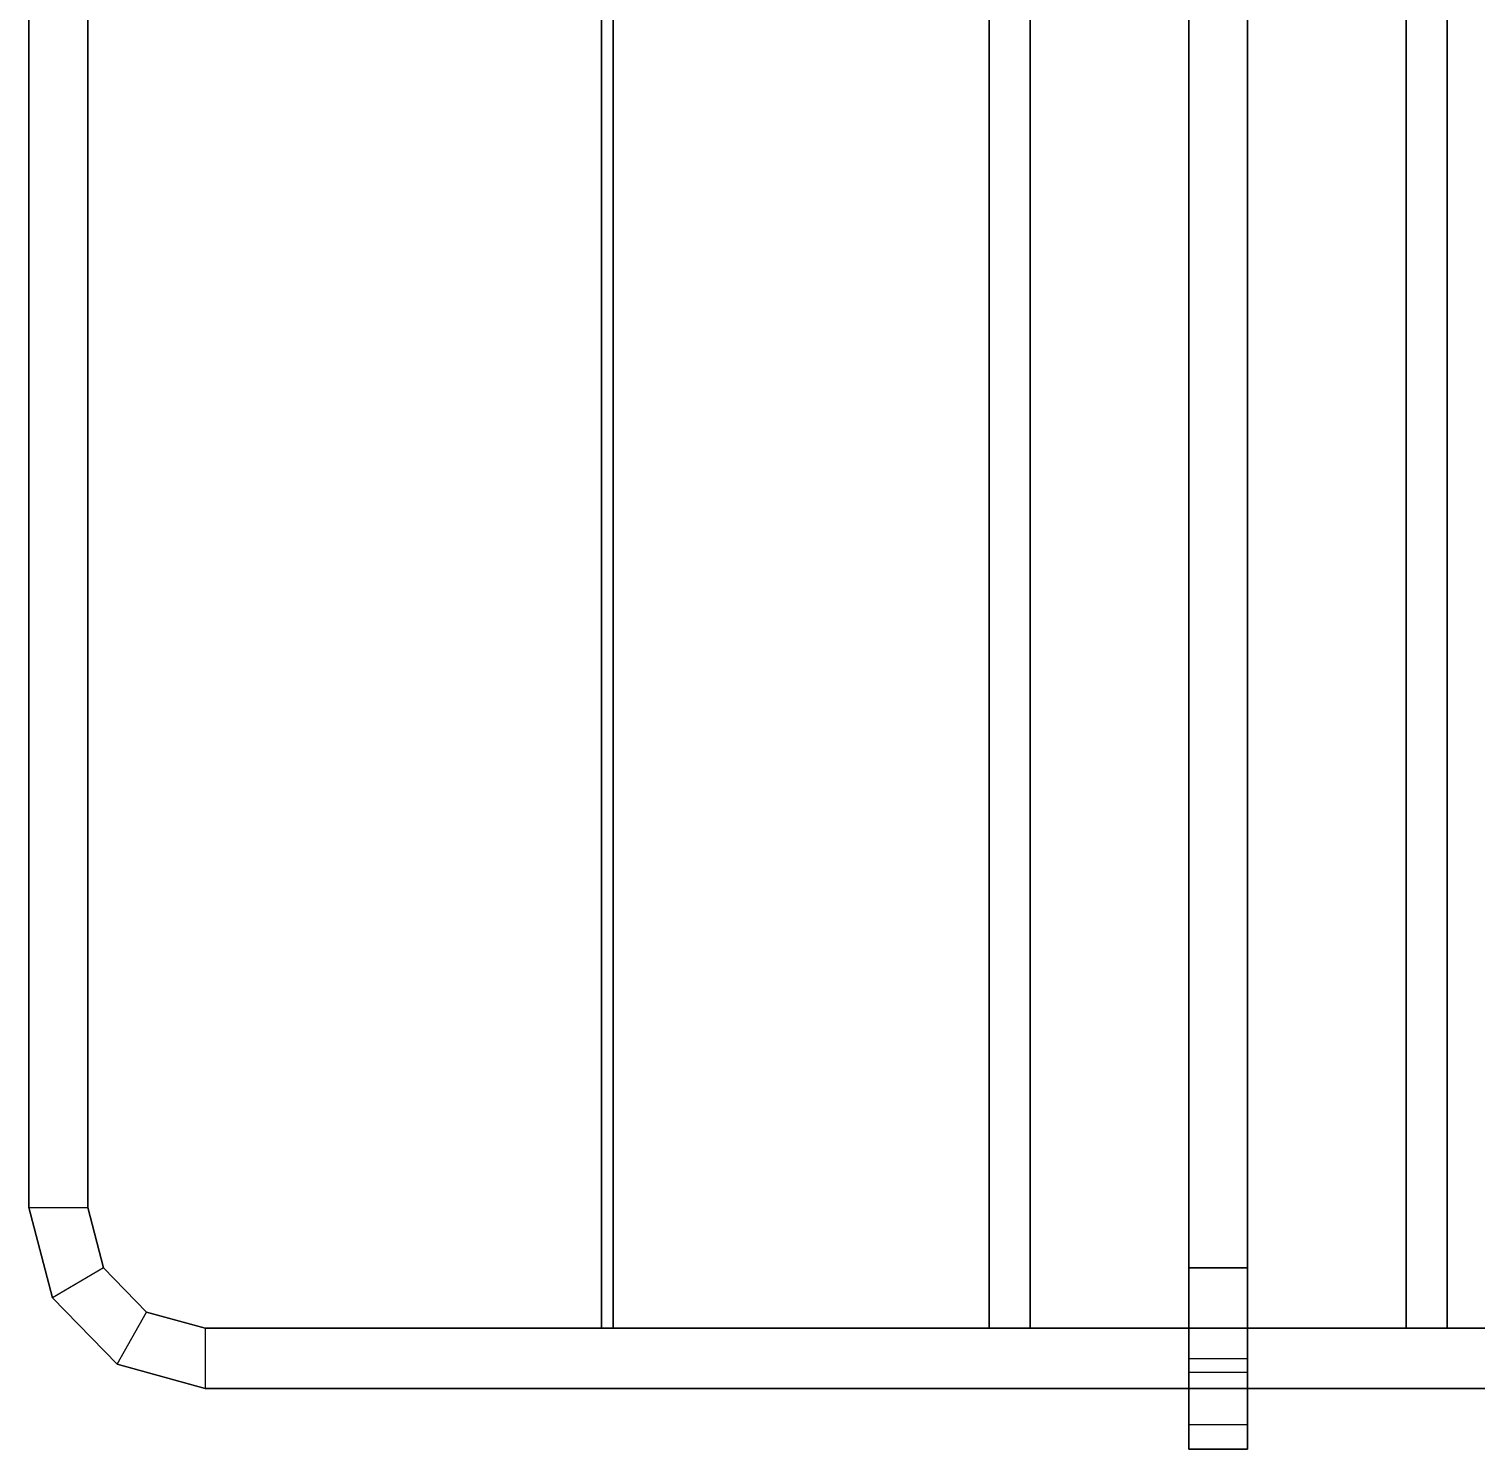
# Model space of a CAD drawing. Extents: x -5 to 335, y -500 to 0.
# Drawn here: x -4.9 to 90.9, y -469 to -375 of the extents above; entities that cross this region are included whole.
import ezdxf

# ---------------------------------------------------------------- set-up
doc = ezdxf.new("R2010")
doc.units = 0
doc.header["$MEASUREMENT"] = 0
doc.layers.add('ACESSORIO', color=7, linetype='CONTINUOUS')

msp = doc.modelspace()

# ---------------------------------------------------------------- linework, layer by layer
at = {"layer": 'ACESSORIO'}
for points in [[(33.04, -461, 122.09), (33.04, -461, 124.94), (33.04, -39, 124.94), (33.04, -39, 122.09)], [(33.81, -461, 124.94), (33.81, -39, 124.94), (33.04, -39, 124.94), (33.04, -461, 124.94)], [(33.04, -461, 122.09), (33.81, -461, 122.09), (33.81, -39, 122.09), (33.04, -39, 122.09)], [(33.04, -461, 442.59), (33.81, -461, 442.59), (33.81, -39, 442.59), (33.04, -39, 442.59)], [(33.81, -461, 445.44), (33.81, -39, 445.44), (33.04, -39, 445.44), (33.04, -461, 445.44)], [(33.04, -461, 442.59), (33.04, -461, 445.44), (33.04, -39, 445.44), (33.04, -39, 442.59)], [(33.04, -461, 763.08), (33.04, -461, 765.93), (33.04, -39, 765.93), (33.04, -39, 763.08)], [(33.81, -461, 765.93), (33.81, -39, 765.93), (33.04, -39, 765.93), (33.04, -461, 765.93)], [(33.04, -461, 763.08), (33.81, -461, 763.08), (33.81, -39, 763.08), (33.04, -39, 763.08)], [(33.04, -461, 1083.58), (33.81, -461, 1083.58), (33.81, -39, 1083.58), (33.04, -39, 1083.58)], [(33.81, -461, 1086.42), (33.81, -39, 1086.42), (33.04, -39, 1086.42), (33.04, -461, 1086.42)], [(33.04, -461, 1083.58), (33.04, -461, 1086.42), (33.04, -39, 1086.42), (33.04, -39, 1083.58)], [(33.04, -461, 1408.14), (33.04, -461, 1410.99), (33.04, -39, 1410.99), (33.04, -39, 1408.14)], [(33.81, -461, 1410.99), (33.81, -39, 1410.99), (33.04, -39, 1410.99), (33.04, -461, 1410.99)], [(33.04, -461, 1408.14), (33.81, -461, 1408.14), (33.81, -39, 1408.14), (33.04, -39, 1408.14)], [(33.81, -39, 122.09), (33.81, -461, 122.09), (33.81, -461, 124.94), (33.81, -39, 124.94)], [(33.81, -39, 442.59), (33.81, -461, 442.59), (33.81, -461, 445.44), (33.81, -39, 445.44)], [(33.81, -39, 763.08), (33.81, -461, 763.08), (33.81, -461, 765.93), (33.81, -39, 765.93)], [(33.81, -39, 1083.58), (33.81, -461, 1083.58), (33.81, -461, 1086.42), (33.81, -39, 1086.42)], [(33.81, -39, 1408.14), (33.81, -461, 1408.14), (33.81, -461, 1410.99), (33.81, -39, 1410.99)], [(58.68, -461, 122.09), (61.4, -461, 122.09), (61.4, -39, 122.09), (58.68, -39, 122.09)], [(61.4, -461, 124.94), (61.4, -39, 124.94), (58.68, -39, 124.94), (58.68, -461, 124.94)], [(58.68, -461, 122.09), (58.68, -461, 124.94), (58.68, -39, 124.94), (58.68, -39, 122.09)], [(58.68, -461, 442.59), (58.68, -461, 445.44), (58.68, -39, 445.44), (58.68, -39, 442.59)], [(61.4, -461, 445.44), (61.4, -39, 445.44), (58.68, -39, 445.44), (58.68, -461, 445.44)], [(58.68, -461, 442.59), (61.4, -461, 442.59), (61.4, -39, 442.59), (58.68, -39, 442.59)], [(58.68, -461, 763.08), (61.4, -461, 763.08), (61.4, -39, 763.08), (58.68, -39, 763.08)], [(61.4, -461, 765.93), (61.4, -39, 765.93), (58.68, -39, 765.93), (58.68, -461, 765.93)], [(58.68, -461, 763.08), (58.68, -461, 765.93), (58.68, -39, 765.93), (58.68, -39, 763.08)], [(58.68, -461, 1083.58), (58.68, -461, 1086.42), (58.68, -39, 1086.42), (58.68, -39, 1083.58)], [(61.4, -461, 1086.42), (61.4, -39, 1086.42), (58.68, -39, 1086.42), (58.68, -461, 1086.42)], [(58.68, -461, 1083.58), (61.4, -461, 1083.58), (61.4, -39, 1083.58), (58.68, -39, 1083.58)], [(58.68, -461, 1408.14), (61.4, -461, 1408.14), (61.4, -39, 1408.14), (58.68, -39, 1408.14)], [(61.4, -461, 1410.99), (61.4, -39, 1410.99), (58.68, -39, 1410.99), (58.68, -461, 1410.99)], [(58.68, -461, 1408.14), (58.68, -461, 1410.99), (58.68, -39, 1410.99), (58.68, -39, 1408.14)], [(61.4, -39, 122.09), (61.4, -461, 122.09), (61.4, -461, 124.94), (61.4, -39, 124.94)], [(61.4, -39, 442.59), (61.4, -461, 442.59), (61.4, -461, 445.44), (61.4, -39, 445.44)], [(61.4, -39, 763.08), (61.4, -461, 763.08), (61.4, -461, 765.93), (61.4, -39, 765.93)], [(61.4, -39, 1083.58), (61.4, -461, 1083.58), (61.4, -461, 1086.42), (61.4, -39, 1086.42)], [(61.4, -39, 1408.14), (61.4, -461, 1408.14), (61.4, -461, 1410.99), (61.4, -39, 1410.99)], [(86.27, -461, 122.09), (88.99, -461, 122.09), (88.99, -39, 122.09), (86.27, -39, 122.09)], [(88.99, -461, 124.94), (88.99, -39, 124.94), (86.27, -39, 124.94), (86.27, -461, 124.94)], [(86.27, -461, 122.09), (86.27, -461, 124.94), (86.27, -39, 124.94), (86.27, -39, 122.09)], [(86.27, -461, 442.59), (86.27, -461, 445.44), (86.27, -39, 445.44), (86.27, -39, 442.59)], [(88.99, -461, 445.44), (88.99, -39, 445.44), (86.27, -39, 445.44), (86.27, -461, 445.44)], [(86.27, -461, 442.59), (88.99, -461, 442.59), (88.99, -39, 442.59), (86.27, -39, 442.59)], [(86.27, -461, 763.08), (88.99, -461, 763.08), (88.99, -39, 763.08), (86.27, -39, 763.08)], [(88.99, -461, 765.93), (88.99, -39, 765.93), (86.27, -39, 765.93), (86.27, -461, 765.93)], [(86.27, -461, 763.08), (86.27, -461, 765.93), (86.27, -39, 765.93), (86.27, -39, 763.08)], [(86.27, -461, 1083.58), (86.27, -461, 1086.42), (86.27, -39, 1086.42), (86.27, -39, 1083.58)], [(88.99, -461, 1086.42), (88.99, -39, 1086.42), (86.27, -39, 1086.42), (86.27, -461, 1086.42)], [(86.27, -461, 1083.58), (88.99, -461, 1083.58), (88.99, -39, 1083.58), (86.27, -39, 1083.58)], [(86.27, -461, 1408.14), (88.99, -461, 1408.14), (88.99, -39, 1408.14), (86.27, -39, 1408.14)], [(88.99, -461, 1410.99), (88.99, -39, 1410.99), (86.27, -39, 1410.99), (86.27, -461, 1410.99)], [(86.27, -461, 1408.14), (86.27, -461, 1410.99), (86.27, -39, 1410.99), (86.27, -39, 1408.14)], [(88.99, -39, 122.09), (88.99, -461, 122.09), (88.99, -461, 124.94), (88.99, -39, 124.94)], [(88.99, -39, 442.59), (88.99, -461, 442.59), (88.99, -461, 445.44), (88.99, -39, 445.44)], [(88.99, -39, 763.08), (88.99, -461, 763.08), (88.99, -461, 765.93), (88.99, -39, 765.93)], [(88.99, -39, 1083.58), (88.99, -461, 1083.58), (88.99, -461, 1086.42), (88.99, -39, 1086.42)], [(88.99, -39, 1408.14), (88.99, -461, 1408.14), (88.99, -461, 1410.99), (88.99, -39, 1410.99)], [(71.89, -457, 118.02), (75.78, -457, 118.02), (75.78, -43, 118.02), (71.89, -43, 118.02)], [(75.78, -457, 122.09), (75.78, -43, 122.09), (71.89, -43, 122.09), (71.89, -457, 122.09)], [(71.89, -457, 118.02), (71.89, -457, 122.09), (71.89, -43, 122.09), (71.89, -43, 118.02)], [(71.89, -457, 438.52), (75.78, -457, 438.52), (75.78, -43, 438.52), (71.89, -43, 438.52)], [(75.78, -457, 442.59), (75.78, -43, 442.59), (71.89, -43, 442.59), (71.89, -457, 442.59)], [(71.89, -457, 438.52), (71.89, -457, 442.59), (71.89, -43, 442.59), (71.89, -43, 438.52)], [(71.89, -457, 759.01), (71.89, -457, 763.08), (71.89, -43, 763.08), (71.89, -43, 759.01)], [(75.78, -457, 763.08), (75.78, -43, 763.08), (71.89, -43, 763.08), (71.89, -457, 763.08)], [(71.89, -457, 759.01), (75.78, -457, 759.01), (75.78, -43, 759.01), (71.89, -43, 759.01)], [(71.89, -457, 1079.51), (75.78, -457, 1079.51), (75.78, -43, 1079.51), (71.89, -43, 1079.51)], [(75.78, -457, 1083.58), (75.78, -43, 1083.58), (71.89, -43, 1083.58), (71.89, -457, 1083.58)], [(71.89, -457, 1079.51), (71.89, -457, 1083.58), (71.89, -43, 1083.58), (71.89, -43, 1079.51)], [(71.89, -457, 1404.07), (71.89, -457, 1408.14), (71.89, -43, 1408.14), (71.89, -43, 1404.07)], [(75.78, -457, 1408.14), (75.78, -43, 1408.14), (71.89, -43, 1408.14), (71.89, -457, 1408.14)], [(71.89, -457, 1404.07), (75.78, -457, 1404.07), (75.78, -43, 1404.07), (71.89, -43, 1404.07)], [(75.78, -43, 118.02), (75.78, -457, 118.02), (75.78, -457, 122.09), (75.78, -43, 122.09)], [(75.78, -43, 438.52), (75.78, -457, 438.52), (75.78, -457, 442.59), (75.78, -43, 442.59)], [(75.78, -43, 759.01), (75.78, -457, 759.01), (75.78, -457, 763.08), (75.78, -43, 763.08)], [(75.78, -43, 1079.51), (75.78, -457, 1079.51), (75.78, -457, 1083.58), (75.78, -43, 1083.58)], [(75.78, -43, 1404.07), (75.78, -457, 1404.07), (75.78, -457, 1408.14), (75.78, -43, 1408.14)], [(-4.85, -453, 126.16), (-0.96, -453, 126.16), (-0.96, -47, 126.16), (-4.85, -47, 126.16)], [(-4.85, -47, 122.09), (-4.85, -453, 122.09), (-0.96, -453, 122.09), (-0.96, -47, 122.09)], [(-4.85, -453, 126.16), (-4.85, -453, 122.09), (-4.85, -47, 122.09), (-4.85, -47, 126.16)], [(-4.85, -453, 175), (-0.96, -453, 175), (-0.96, -47, 175), (-4.85, -47, 175)], [(-4.85, -47, 170.93), (-4.85, -453, 170.93), (-0.96, -453, 170.93), (-0.96, -47, 170.93)], [(-4.85, -453, 175), (-4.85, -453, 170.93), (-4.85, -47, 170.93), (-4.85, -47, 175)], [(-4.85, -453, 446.66), (-0.96, -453, 446.66), (-0.96, -47, 446.66), (-4.85, -47, 446.66)], [(-4.85, -47, 442.59), (-4.85, -453, 442.59), (-0.96, -453, 442.59), (-0.96, -47, 442.59)], [(-4.85, -453, 446.66), (-4.85, -453, 442.59), (-4.85, -47, 442.59), (-4.85, -47, 446.66)], [(-4.85, -453, 495.49), (-4.85, -453, 491.42), (-4.85, -47, 491.42), (-4.85, -47, 495.49)], [(-4.85, -47, 491.42), (-4.85, -453, 491.42), (-0.96, -453, 491.42), (-0.96, -47, 491.42)], [(-4.85, -453, 495.49), (-0.96, -453, 495.49), (-0.96, -47, 495.49), (-4.85, -47, 495.49)], [(-4.85, -453, 815.99), (-0.96, -453, 815.99), (-0.96, -47, 815.99), (-4.85, -47, 815.99)], [(-4.85, -47, 811.92), (-4.85, -453, 811.92), (-0.96, -453, 811.92), (-0.96, -47, 811.92)], [(-4.85, -453, 815.99), (-4.85, -453, 811.92), (-4.85, -47, 811.92), (-4.85, -47, 815.99)], [(-4.85, -453, 767.15), (-4.85, -453, 763.08), (-4.85, -47, 763.08), (-4.85, -47, 767.15)], [(-4.85, -47, 763.08), (-4.85, -453, 763.08), (-0.96, -453, 763.08), (-0.96, -47, 763.08)], [(-4.85, -453, 767.15), (-0.96, -453, 767.15), (-0.96, -47, 767.15), (-4.85, -47, 767.15)], [(-4.85, -453, 1087.65), (-0.96, -453, 1087.65), (-0.96, -47, 1087.65), (-4.85, -47, 1087.65)], [(-4.85, -47, 1083.58), (-4.85, -453, 1083.58), (-0.96, -453, 1083.58), (-0.96, -47, 1083.58)], [(-4.85, -453, 1087.65), (-4.85, -453, 1083.58), (-4.85, -47, 1083.58), (-4.85, -47, 1087.65)], [(-4.85, -453, 1136.48), (-4.85, -453, 1132.41), (-4.85, -47, 1132.41), (-4.85, -47, 1136.48)], [(-4.85, -47, 1132.41), (-4.85, -453, 1132.41), (-0.96, -453, 1132.41), (-0.96, -47, 1132.41)], [(-4.85, -453, 1136.48), (-0.96, -453, 1136.48), (-0.96, -47, 1136.48), (-4.85, -47, 1136.48)], [(-4.85, -453, 1461.05), (-0.96, -453, 1461.05), (-0.96, -47, 1461.05), (-4.85, -47, 1461.05)], [(-4.85, -47, 1456.98), (-4.85, -453, 1456.98), (-0.96, -453, 1456.98), (-0.96, -47, 1456.98)], [(-4.85, -453, 1461.05), (-4.85, -453, 1456.98), (-4.85, -47, 1456.98), (-4.85, -47, 1461.05)], [(-4.85, -453, 1412.21), (-4.85, -453, 1408.14), (-4.85, -47, 1408.14), (-4.85, -47, 1412.21)], [(-4.85, -47, 1408.14), (-4.85, -453, 1408.14), (-0.96, -453, 1408.14), (-0.96, -47, 1408.14)], [(-4.85, -453, 1412.21), (-0.96, -453, 1412.21), (-0.96, -47, 1412.21), (-4.85, -47, 1412.21)], [(-0.96, -453, 122.09), (-0.96, -47, 122.09), (-0.96, -47, 126.16), (-0.96, -453, 126.16)], [(-0.96, -453, 170.93), (-0.96, -47, 170.93), (-0.96, -47, 175), (-0.96, -453, 175)], [(-0.96, -453, 442.59), (-0.96, -47, 442.59), (-0.96, -47, 446.66), (-0.96, -453, 446.66)], [(-0.96, -453, 491.42), (-0.96, -47, 491.42), (-0.96, -47, 495.49), (-0.96, -453, 495.49)], [(-0.96, -453, 811.92), (-0.96, -47, 811.92), (-0.96, -47, 815.99), (-0.96, -453, 815.99)], [(-0.96, -453, 763.08), (-0.96, -47, 763.08), (-0.96, -47, 767.15), (-0.96, -453, 767.15)], [(-0.96, -453, 1083.58), (-0.96, -47, 1083.58), (-0.96, -47, 1087.65), (-0.96, -453, 1087.65)], [(-0.96, -453, 1132.41), (-0.96, -47, 1132.41), (-0.96, -47, 1136.48), (-0.96, -453, 1136.48)], [(-0.96, -453, 1456.98), (-0.96, -47, 1456.98), (-0.96, -47, 1461.05), (-0.96, -453, 1461.05)], [(-0.96, -453, 1408.14), (-0.96, -47, 1408.14), (-0.96, -47, 1412.21), (-0.96, -453, 1412.21)], [(-4.85, -453, 544.33), (-0.96, -453, 544.33), (-0.96, -342, 544.33), (-4.85, -342, 544.33)], [(-4.85, -342, 540.26), (-4.85, -453, 540.26), (-0.96, -453, 540.26), (-0.96, -342, 540.26)], [(-4.85, -453, 544.33), (-4.85, -453, 540.26), (-4.85, -342, 540.26), (-4.85, -342, 544.33)], [(-4.85, -453, 864.83), (-4.85, -453, 860.76), (-4.85, -342, 860.76), (-4.85, -342, 864.83)], [(-4.85, -342, 860.76), (-4.85, -453, 860.76), (-0.96, -453, 860.76), (-0.96, -342, 860.76)], [(-4.85, -453, 864.83), (-0.96, -453, 864.83), (-0.96, -342, 864.83), (-4.85, -342, 864.83)], [(-4.85, -453, 223.84), (-4.85, -453, 219.77), (-4.85, -342, 219.77), (-4.85, -342, 223.84)], [(-4.85, -342, 219.77), (-4.85, -453, 219.77), (-0.96, -453, 219.77), (-0.96, -342, 219.77)], [(-4.85, -453, 223.84), (-0.96, -453, 223.84), (-0.96, -342, 223.84), (-4.85, -342, 223.84)], [(-4.85, -453, 1509.88), (-4.85, -453, 1505.81), (-4.85, -342, 1505.81), (-4.85, -342, 1509.88)], [(-4.85, -342, 1505.81), (-4.85, -453, 1505.81), (-0.96, -453, 1505.81), (-0.96, -342, 1505.81)], [(-4.85, -453, 1509.88), (-0.96, -453, 1509.88), (-0.96, -342, 1509.88), (-4.85, -342, 1509.88)], [(-4.85, -453, 1185.32), (-0.96, -453, 1185.32), (-0.96, -342, 1185.32), (-4.85, -342, 1185.32)], [(-4.85, -342, 1181.25), (-4.85, -453, 1181.25), (-0.96, -453, 1181.25), (-0.96, -342, 1181.25)], [(-4.85, -453, 1185.32), (-4.85, -453, 1181.25), (-4.85, -342, 1181.25), (-4.85, -342, 1185.32)], [(-0.96, -453, 540.26), (-0.96, -342, 540.26), (-0.96, -342, 544.33), (-0.96, -453, 544.33)], [(-0.96, -453, 860.76), (-0.96, -342, 860.76), (-0.96, -342, 864.83), (-0.96, -453, 864.83)], [(-0.96, -453, 219.77), (-0.96, -342, 219.77), (-0.96, -342, 223.84), (-0.96, -453, 223.84)], [(-0.96, -453, 1505.81), (-0.96, -342, 1505.81), (-0.96, -342, 1509.88), (-0.96, -453, 1509.88)], [(-0.96, -453, 1181.25), (-0.96, -342, 1181.25), (-0.96, -342, 1185.32), (-0.96, -453, 1185.32)], [(-4.85, -453, 122.09), (-4.85, -453, 126.16), (-3.29, -459, 126.16), (-3.29, -459, 122.09)], [(-4.85, -453, 122.09), (-0.96, -453, 122.09), (0.08, -457, 122.09), (-3.29, -459, 122.09)], [(-4.85, -453, 126.16), (-0.96, -453, 126.16), (0.08, -457, 126.16), (-3.29, -459, 126.16)], [(-4.85, -453, 170.93), (-0.96, -453, 170.93), (0.08, -457, 170.93), (-3.29, -459, 170.93)], [(-4.85, -453, 175), (-0.96, -453, 175), (0.08, -457, 175), (-3.29, -459, 175)], [(-4.85, -453, 170.93), (-4.85, -453, 175), (-3.29, -459, 175), (-3.29, -459, 170.93)], [(-4.85, -453, 219.77), (-0.96, -453, 219.77), (0.08, -457, 219.77), (-3.29, -459, 219.77)], [(-4.85, -453, 223.84), (-0.96, -453, 223.84), (0.08, -457, 223.84), (-3.29, -459, 223.84)], [(-4.85, -453, 219.77), (-4.85, -453, 223.84), (-3.29, -459, 223.84), (-3.29, -459, 219.77)], [(-4.85, -453, 442.59), (-0.96, -453, 442.59), (0.08, -457, 442.59), (-3.29, -459, 442.59)], [(-4.85, -453, 446.66), (-0.96, -453, 446.66), (0.08, -457, 446.66), (-3.29, -459, 446.66)], [(-4.85, -453, 442.59), (-4.85, -453, 446.66), (-3.29, -459, 446.66), (-3.29, -459, 442.59)], [(-4.85, -453, 495.49), (-0.96, -453, 495.49), (0.08, -457, 495.49), (-3.29, -459, 495.49)], [(-4.85, -453, 491.42), (-0.96, -453, 491.42), (0.08, -457, 491.42), (-3.29, -459, 491.42)], [(-4.85, -453, 491.42), (-4.85, -453, 495.49), (-3.29, -459, 495.49), (-3.29, -459, 491.42)], [(-4.85, -453, 540.26), (-0.96, -453, 540.26), (0.08, -457, 540.26), (-3.29, -459, 540.26)], [(-4.85, -453, 544.33), (-0.96, -453, 544.33), (0.08, -457, 544.33), (-3.29, -459, 544.33)], [(-4.85, -453, 540.26), (-4.85, -453, 544.33), (-3.29, -459, 544.33), (-3.29, -459, 540.26)], [(-4.85, -453, 767.15), (-0.96, -453, 767.15), (0.08, -457, 767.15), (-3.29, -459, 767.15)], [(-4.85, -453, 763.08), (-0.96, -453, 763.08), (0.08, -457, 763.08), (-3.29, -459, 763.08)], [(-4.85, -453, 763.08), (-4.85, -453, 767.15), (-3.29, -459, 767.15), (-3.29, -459, 763.08)], [(-4.85, -453, 811.92), (-0.96, -453, 811.92), (0.08, -457, 811.92), (-3.29, -459, 811.92)], [(-4.85, -453, 815.99), (-0.96, -453, 815.99), (0.08, -457, 815.99), (-3.29, -459, 815.99)], [(-4.85, -453, 864.83), (-0.96, -453, 864.83), (0.08, -457, 864.83), (-3.29, -459, 864.83)], [(-4.85, -453, 860.76), (-0.96, -453, 860.76), (0.08, -457, 860.76), (-3.29, -459, 860.76)], [(-4.85, -453, 860.76), (-4.85, -453, 864.83), (-3.29, -459, 864.83), (-3.29, -459, 860.76)], [(-4.85, -453, 811.92), (-4.85, -453, 815.99), (-3.29, -459, 815.99), (-3.29, -459, 811.92)], [(-4.85, -453, 1083.58), (-0.96, -453, 1083.58), (0.08, -457, 1083.58), (-3.29, -459, 1083.58)], [(-4.85, -453, 1087.65), (-0.96, -453, 1087.65), (0.08, -457, 1087.65), (-3.29, -459, 1087.65)], [(-4.85, -453, 1136.48), (-0.96, -453, 1136.48), (0.08, -457, 1136.48), (-3.29, -459, 1136.48)], [(-4.85, -453, 1132.41), (-0.96, -453, 1132.41), (0.08, -457, 1132.41), (-3.29, -459, 1132.41)], [(-4.85, -453, 1132.41), (-4.85, -453, 1136.48), (-3.29, -459, 1136.48), (-3.29, -459, 1132.41)], [(-4.85, -453, 1083.58), (-4.85, -453, 1087.65), (-3.29, -459, 1087.65), (-3.29, -459, 1083.58)], [(-4.85, -453, 1181.25), (-0.96, -453, 1181.25), (0.08, -457, 1181.25), (-3.29, -459, 1181.25)], [(-4.85, -453, 1185.32), (-0.96, -453, 1185.32), (0.08, -457, 1185.32), (-3.29, -459, 1185.32)], [(-4.85, -453, 1181.25), (-4.85, -453, 1185.32), (-3.29, -459, 1185.32), (-3.29, -459, 1181.25)], [(-4.85, -453, 1412.21), (-0.96, -453, 1412.21), (0.08, -457, 1412.21), (-3.29, -459, 1412.21)], [(-4.85, -453, 1408.14), (-0.96, -453, 1408.14), (0.08, -457, 1408.14), (-3.29, -459, 1408.14)], [(-4.85, -453, 1408.14), (-4.85, -453, 1412.21), (-3.29, -459, 1412.21), (-3.29, -459, 1408.14)], [(-4.85, -453, 1456.98), (-0.96, -453, 1456.98), (0.08, -457, 1456.98), (-3.29, -459, 1456.98)], [(-4.85, -453, 1461.05), (-0.96, -453, 1461.05), (0.08, -457, 1461.05), (-3.29, -459, 1461.05)], [(-4.85, -453, 1456.98), (-4.85, -453, 1461.05), (-3.29, -459, 1461.05), (-3.29, -459, 1456.98)], [(-4.85, -453, 1509.88), (-0.96, -453, 1509.88), (0.08, -457, 1509.88), (-3.29, -459, 1509.88)], [(-4.85, -453, 1505.81), (-0.96, -453, 1505.81), (0.08, -457, 1505.81), (-3.29, -459, 1505.81)], [(-4.85, -453, 1505.81), (-4.85, -453, 1509.88), (-3.29, -459, 1509.88), (-3.29, -459, 1505.81)], [(0.08, -457, 126.16), (0.08, -457, 122.09), (-0.96, -453, 122.09), (-0.96, -453, 126.16)], [(0.08, -457, 175), (0.08, -457, 170.93), (-0.96, -453, 170.93), (-0.96, -453, 175)], [(0.08, -457, 223.84), (0.08, -457, 219.77), (-0.96, -453, 219.77), (-0.96, -453, 223.84)], [(0.08, -457, 446.66), (0.08, -457, 442.59), (-0.96, -453, 442.59), (-0.96, -453, 446.66)], [(0.08, -457, 495.49), (0.08, -457, 491.42), (-0.96, -453, 491.42), (-0.96, -453, 495.49)], [(0.08, -457, 544.33), (0.08, -457, 540.26), (-0.96, -453, 540.26), (-0.96, -453, 544.33)], [(0.08, -457, 767.15), (0.08, -457, 763.08), (-0.96, -453, 763.08), (-0.96, -453, 767.15)], [(0.08, -457, 815.99), (0.08, -457, 811.92), (-0.96, -453, 811.92), (-0.96, -453, 815.99)], [(0.08, -457, 864.83), (0.08, -457, 860.76), (-0.96, -453, 860.76), (-0.96, -453, 864.83)], [(0.08, -457, 1087.65), (0.08, -457, 1083.58), (-0.96, -453, 1083.58), (-0.96, -453, 1087.65)], [(0.08, -457, 1136.48), (0.08, -457, 1132.41), (-0.96, -453, 1132.41), (-0.96, -453, 1136.48)], [(0.08, -457, 1185.32), (0.08, -457, 1181.25), (-0.96, -453, 1181.25), (-0.96, -453, 1185.32)], [(0.08, -457, 1412.21), (0.08, -457, 1408.14), (-0.96, -453, 1408.14), (-0.96, -453, 1412.21)], [(0.08, -457, 1461.05), (0.08, -457, 1456.98), (-0.96, -453, 1456.98), (-0.96, -453, 1461.05)], [(0.08, -457, 1509.88), (0.08, -457, 1505.81), (-0.96, -453, 1505.81), (-0.96, -453, 1509.88)], [(0.08, -457, 122.09), (-3.29, -459, 122.09), (0.98, -463.39, 122.09), (2.92, -459.93, 122.09)], [(0.08, -457, 126.16), (-3.29, -459, 126.16), (0.98, -463.39, 126.16), (2.92, -459.93, 126.16)], [(0.08, -457, 170.93), (-3.29, -459, 170.93), (0.98, -463.39, 170.93), (2.92, -459.93, 170.93)], [(0.08, -457, 175), (-3.29, -459, 175), (0.98, -463.39, 175), (2.92, -459.93, 175)], [(0.08, -457, 219.77), (-3.29, -459, 219.77), (0.98, -463.39, 219.77), (2.92, -459.93, 219.77)], [(0.08, -457, 223.84), (-3.29, -459, 223.84), (0.98, -463.39, 223.84), (2.92, -459.93, 223.84)], [(0.08, -457, 442.59), (-3.29, -459, 442.59), (0.98, -463.39, 442.59), (2.92, -459.93, 442.59)], [(0.08, -457, 446.66), (-3.29, -459, 446.66), (0.98, -463.39, 446.66), (2.92, -459.93, 446.66)], [(0.08, -457, 495.49), (-3.29, -459, 495.49), (0.98, -463.39, 495.49), (2.92, -459.93, 495.49)], [(0.08, -457, 491.42), (-3.29, -459, 491.42), (0.98, -463.39, 491.42), (2.92, -459.93, 491.42)], [(0.08, -457, 540.26), (-3.29, -459, 540.26), (0.98, -463.39, 540.26), (2.92, -459.93, 540.26)], [(0.08, -457, 544.33), (-3.29, -459, 544.33), (0.98, -463.39, 544.33), (2.92, -459.93, 544.33)], [(0.08, -457, 767.15), (-3.29, -459, 767.15), (0.98, -463.39, 767.15), (2.92, -459.93, 767.15)], [(0.08, -457, 763.08), (-3.29, -459, 763.08), (0.98, -463.39, 763.08), (2.92, -459.93, 763.08)], [(0.08, -457, 811.92), (-3.29, -459, 811.92), (0.98, -463.39, 811.92), (2.92, -459.93, 811.92)], [(0.08, -457, 815.99), (-3.29, -459, 815.99), (0.98, -463.39, 815.99), (2.92, -459.93, 815.99)], [(0.08, -457, 864.83), (-3.29, -459, 864.83), (0.98, -463.39, 864.83), (2.92, -459.93, 864.83)], [(0.08, -457, 860.76), (-3.29, -459, 860.76), (0.98, -463.39, 860.76), (2.92, -459.93, 860.76)], [(0.08, -457, 1083.58), (-3.29, -459, 1083.58), (0.98, -463.39, 1083.58), (2.92, -459.93, 1083.58)], [(0.08, -457, 1087.65), (-3.29, -459, 1087.65), (0.98, -463.39, 1087.65), (2.92, -459.93, 1087.65)], [(0.08, -457, 1136.48), (-3.29, -459, 1136.48), (0.98, -463.39, 1136.48), (2.92, -459.93, 1136.48)], [(0.08, -457, 1132.41), (-3.29, -459, 1132.41), (0.98, -463.39, 1132.41), (2.92, -459.93, 1132.41)], [(0.08, -457, 1181.25), (-3.29, -459, 1181.25), (0.98, -463.39, 1181.25), (2.92, -459.93, 1181.25)], [(0.08, -457, 1185.32), (-3.29, -459, 1185.32), (0.98, -463.39, 1185.32), (2.92, -459.93, 1185.32)], [(0.08, -457, 1412.21), (-3.29, -459, 1412.21), (0.98, -463.39, 1412.21), (2.92, -459.93, 1412.21)], [(0.08, -457, 1408.14), (-3.29, -459, 1408.14), (0.98, -463.39, 1408.14), (2.92, -459.93, 1408.14)], [(0.08, -457, 1456.98), (-3.29, -459, 1456.98), (0.98, -463.39, 1456.98), (2.92, -459.93, 1456.98)], [(0.08, -457, 1461.05), (-3.29, -459, 1461.05), (0.98, -463.39, 1461.05), (2.92, -459.93, 1461.05)], [(0.08, -457, 1509.88), (-3.29, -459, 1509.88), (0.98, -463.39, 1509.88), (2.92, -459.93, 1509.88)], [(0.08, -457, 1505.81), (-3.29, -459, 1505.81), (0.98, -463.39, 1505.81), (2.92, -459.93, 1505.81)], [(2.92, -459.93, 122.09), (2.92, -459.93, 126.16), (0.08, -457, 126.16), (0.08, -457, 122.09)], [(2.92, -459.93, 170.93), (2.92, -459.93, 175), (0.08, -457, 175), (0.08, -457, 170.93)], [(2.92, -459.93, 219.77), (2.92, -459.93, 223.84), (0.08, -457, 223.84), (0.08, -457, 219.77)], [(2.92, -459.93, 442.59), (2.92, -459.93, 446.66), (0.08, -457, 446.66), (0.08, -457, 442.59)], [(2.92, -459.93, 491.42), (2.92, -459.93, 495.49), (0.08, -457, 495.49), (0.08, -457, 491.42)], [(2.92, -459.93, 540.26), (2.92, -459.93, 544.33), (0.08, -457, 544.33), (0.08, -457, 540.26)], [(2.92, -459.93, 763.08), (2.92, -459.93, 767.15), (0.08, -457, 767.15), (0.08, -457, 763.08)], [(2.92, -459.93, 811.92), (2.92, -459.93, 815.99), (0.08, -457, 815.99), (0.08, -457, 811.92)], [(2.92, -459.93, 860.76), (2.92, -459.93, 864.83), (0.08, -457, 864.83), (0.08, -457, 860.76)], [(2.92, -459.93, 1083.58), (2.92, -459.93, 1087.65), (0.08, -457, 1087.65), (0.08, -457, 1083.58)], [(2.92, -459.93, 1132.41), (2.92, -459.93, 1136.48), (0.08, -457, 1136.48), (0.08, -457, 1132.41)], [(2.92, -459.93, 1181.25), (2.92, -459.93, 1185.32), (0.08, -457, 1185.32), (0.08, -457, 1181.25)], [(2.92, -459.93, 1408.14), (2.92, -459.93, 1412.21), (0.08, -457, 1412.21), (0.08, -457, 1408.14)], [(2.92, -459.93, 1456.98), (2.92, -459.93, 1461.05), (0.08, -457, 1461.05), (0.08, -457, 1456.98)], [(2.92, -459.93, 1505.81), (2.92, -459.93, 1509.88), (0.08, -457, 1509.88), (0.08, -457, 1505.81)], [(75.78, -457, 118.02), (71.89, -457, 118.02), (71.89, -463, 119.66), (75.78, -463, 119.66)], [(71.89, -461, 123.18), (75.78, -461, 123.18), (75.78, -457, 122.09), (71.89, -457, 122.09)], [(71.89, -457, 118.02), (71.89, -457, 122.09), (71.89, -461, 123.18), (71.89, -463, 119.66)], [(75.78, -457, 438.52), (71.89, -457, 438.52), (71.89, -463, 440.16), (75.78, -463, 440.16)], [(71.89, -461, 443.68), (75.78, -461, 443.68), (75.78, -457, 442.59), (71.89, -457, 442.59)], [(71.89, -457, 438.52), (71.89, -457, 442.59), (71.89, -461, 443.68), (71.89, -463, 440.16)], [(71.89, -461, 764.17), (75.78, -461, 764.17), (75.78, -457, 763.08), (71.89, -457, 763.08)], [(75.78, -457, 759.01), (71.89, -457, 759.01), (71.89, -463, 760.65), (75.78, -463, 760.65)], [(71.89, -457, 759.01), (71.89, -457, 763.08), (71.89, -461, 764.17), (71.89, -463, 760.65)], [(71.89, -461, 1084.66), (75.78, -461, 1084.66), (75.78, -457, 1083.58), (71.89, -457, 1083.58)], [(75.78, -457, 1079.51), (71.89, -457, 1079.51), (71.89, -463, 1081.14), (75.78, -463, 1081.14)], [(71.89, -457, 1079.51), (71.89, -457, 1083.58), (71.89, -461, 1084.66), (71.89, -463, 1081.14)], [(71.89, -461, 1409.23), (75.78, -461, 1409.23), (75.78, -457, 1408.14), (71.89, -457, 1408.14)], [(75.78, -457, 1404.07), (71.89, -457, 1404.07), (71.89, -463, 1405.71), (75.78, -463, 1405.71)], [(71.89, -457, 1404.07), (71.89, -457, 1408.14), (71.89, -461, 1409.23), (71.89, -463, 1405.71)], [(75.78, -457, 118.02), (75.78, -457, 122.09), (75.78, -461, 123.18), (75.78, -463, 119.66)], [(75.78, -457, 438.52), (75.78, -457, 442.59), (75.78, -461, 443.68), (75.78, -463, 440.16)], [(75.78, -457, 759.01), (75.78, -457, 763.08), (75.78, -461, 764.17), (75.78, -463, 760.65)], [(75.78, -457, 1079.51), (75.78, -457, 1083.58), (75.78, -461, 1084.66), (75.78, -463, 1081.14)], [(75.78, -457, 1404.07), (75.78, -457, 1408.14), (75.78, -461, 1409.23), (75.78, -463, 1405.71)], [(-3.29, -459, 126.16), (-3.29, -459, 122.09), (0.98, -463.39, 122.09), (0.98, -463.39, 126.16)], [(-3.29, -459, 175), (-3.29, -459, 170.93), (0.98, -463.39, 170.93), (0.98, -463.39, 175)], [(-3.29, -459, 223.84), (-3.29, -459, 219.77), (0.98, -463.39, 219.77), (0.98, -463.39, 223.84)], [(-3.29, -459, 446.66), (-3.29, -459, 442.59), (0.98, -463.39, 442.59), (0.98, -463.39, 446.66)], [(-3.29, -459, 495.49), (-3.29, -459, 491.42), (0.98, -463.39, 491.42), (0.98, -463.39, 495.49)], [(-3.29, -459, 544.33), (-3.29, -459, 540.26), (0.98, -463.39, 540.26), (0.98, -463.39, 544.33)], [(-3.29, -459, 767.15), (-3.29, -459, 763.08), (0.98, -463.39, 763.08), (0.98, -463.39, 767.15)], [(-3.29, -459, 815.99), (-3.29, -459, 811.92), (0.98, -463.39, 811.92), (0.98, -463.39, 815.99)], [(-3.29, -459, 864.83), (-3.29, -459, 860.76), (0.98, -463.39, 860.76), (0.98, -463.39, 864.83)], [(-3.29, -459, 1087.65), (-3.29, -459, 1083.58), (0.98, -463.39, 1083.58), (0.98, -463.39, 1087.65)], [(-3.29, -459, 1136.48), (-3.29, -459, 1132.41), (0.98, -463.39, 1132.41), (0.98, -463.39, 1136.48)], [(-3.29, -459, 1185.32), (-3.29, -459, 1181.25), (0.98, -463.39, 1181.25), (0.98, -463.39, 1185.32)], [(-3.29, -459, 1412.21), (-3.29, -459, 1408.14), (0.98, -463.39, 1408.14), (0.98, -463.39, 1412.21)], [(-3.29, -459, 1461.05), (-3.29, -459, 1456.98), (0.98, -463.39, 1456.98), (0.98, -463.39, 1461.05)], [(-3.29, -459, 1509.88), (-3.29, -459, 1505.81), (0.98, -463.39, 1505.81), (0.98, -463.39, 1509.88)], [(0.98, -463.39, 219.77), (2.92, -459.93, 219.77), (6.81, -461, 219.77), (6.81, -465, 219.77)], [(0.98, -463.39, 223.84), (2.92, -459.93, 223.84), (6.81, -461, 223.84), (6.81, -465, 223.84)], [(0.98, -463.39, 126.16), (2.92, -459.93, 126.16), (6.81, -461, 126.16), (6.81, -465, 126.16)], [(0.98, -463.39, 170.93), (2.92, -459.93, 170.93), (6.81, -461, 170.93), (6.81, -465, 170.93)], [(0.98, -463.39, 175), (2.92, -459.93, 175), (6.81, -461, 175), (6.81, -465, 175)], [(0.98, -463.39, 122.09), (2.92, -459.93, 122.09), (6.81, -461, 122.09), (6.81, -465, 122.09)], [(0.98, -463.39, 811.92), (2.92, -459.93, 811.92), (6.81, -461, 811.92), (6.81, -465, 811.92)], [(0.98, -463.39, 815.99), (2.92, -459.93, 815.99), (6.81, -461, 815.99), (6.81, -465, 815.99)], [(0.98, -463.39, 864.83), (2.92, -459.93, 864.83), (6.81, -461, 864.83), (6.81, -465, 864.83)], [(0.98, -463.39, 860.76), (2.92, -459.93, 860.76), (6.81, -461, 860.76), (6.81, -465, 860.76)], [(0.98, -463.39, 767.15), (2.92, -459.93, 767.15), (6.81, -461, 767.15), (6.81, -465, 767.15)], [(0.98, -463.39, 763.08), (2.92, -459.93, 763.08), (6.81, -461, 763.08), (6.81, -465, 763.08)], [(0.98, -463.39, 540.26), (2.92, -459.93, 540.26), (6.81, -461, 540.26), (6.81, -465, 540.26)], [(0.98, -463.39, 544.33), (2.92, -459.93, 544.33), (6.81, -461, 544.33), (6.81, -465, 544.33)], [(0.98, -463.39, 495.49), (2.92, -459.93, 495.49), (6.81, -461, 495.49), (6.81, -465, 495.49)], [(0.98, -463.39, 491.42), (2.92, -459.93, 491.42), (6.81, -461, 491.42), (6.81, -465, 491.42)], [(0.98, -463.39, 442.59), (2.92, -459.93, 442.59), (6.81, -461, 442.59), (6.81, -465, 442.59)], [(0.98, -463.39, 446.66), (2.92, -459.93, 446.66), (6.81, -461, 446.66), (6.81, -465, 446.66)], [(0.98, -463.39, 1412.21), (2.92, -459.93, 1412.21), (6.81, -461, 1412.21), (6.81, -465, 1412.21)], [(0.98, -463.39, 1408.14), (2.92, -459.93, 1408.14), (6.81, -461, 1408.14), (6.81, -465, 1408.14)], [(0.98, -463.39, 1181.25), (2.92, -459.93, 1181.25), (6.81, -461, 1181.25), (6.81, -465, 1181.25)], [(0.98, -463.39, 1185.32), (2.92, -459.93, 1185.32), (6.81, -461, 1185.32), (6.81, -465, 1185.32)], [(0.98, -463.39, 1083.58), (2.92, -459.93, 1083.58), (6.81, -461, 1083.58), (6.81, -465, 1083.58)], [(0.98, -463.39, 1087.65), (2.92, -459.93, 1087.65), (6.81, -461, 1087.65), (6.81, -465, 1087.65)], [(0.98, -463.39, 1136.48), (2.92, -459.93, 1136.48), (6.81, -461, 1136.48), (6.81, -465, 1136.48)], [(0.98, -463.39, 1132.41), (2.92, -459.93, 1132.41), (6.81, -461, 1132.41), (6.81, -465, 1132.41)], [(0.98, -463.39, 1509.88), (2.92, -459.93, 1509.88), (6.81, -461, 1509.88), (6.81, -465, 1509.88)], [(0.98, -463.39, 1505.81), (2.92, -459.93, 1505.81), (6.81, -461, 1505.81), (6.81, -465, 1505.81)], [(0.98, -463.39, 1456.98), (2.92, -459.93, 1456.98), (6.81, -461, 1456.98), (6.81, -465, 1456.98)], [(0.98, -463.39, 1461.05), (2.92, -459.93, 1461.05), (6.81, -461, 1461.05), (6.81, -465, 1461.05)], [(6.81, -461, 223.84), (6.81, -461, 219.77), (2.92, -459.93, 219.77), (2.92, -459.93, 223.84)], [(6.81, -461, 175), (6.81, -461, 170.93), (2.92, -459.93, 170.93), (2.92, -459.93, 175)], [(6.81, -461, 126.16), (6.81, -461, 122.09), (2.92, -459.93, 122.09), (2.92, -459.93, 126.16)], [(6.81, -461, 864.83), (6.81, -461, 860.76), (2.92, -459.93, 860.76), (2.92, -459.93, 864.83)], [(6.81, -461, 815.99), (6.81, -461, 811.92), (2.92, -459.93, 811.92), (2.92, -459.93, 815.99)], [(6.81, -461, 767.15), (6.81, -461, 763.08), (2.92, -459.93, 763.08), (2.92, -459.93, 767.15)], [(6.81, -461, 544.33), (6.81, -461, 540.26), (2.92, -459.93, 540.26), (2.92, -459.93, 544.33)], [(6.81, -461, 495.49), (6.81, -461, 491.42), (2.92, -459.93, 491.42), (2.92, -459.93, 495.49)], [(6.81, -461, 446.66), (6.81, -461, 442.59), (2.92, -459.93, 442.59), (2.92, -459.93, 446.66)], [(6.81, -461, 1412.21), (6.81, -461, 1408.14), (2.92, -459.93, 1408.14), (2.92, -459.93, 1412.21)], [(6.81, -461, 1185.32), (6.81, -461, 1181.25), (2.92, -459.93, 1181.25), (2.92, -459.93, 1185.32)], [(6.81, -461, 1136.48), (6.81, -461, 1132.41), (2.92, -459.93, 1132.41), (2.92, -459.93, 1136.48)], [(6.81, -461, 1087.65), (6.81, -461, 1083.58), (2.92, -459.93, 1083.58), (2.92, -459.93, 1087.65)], [(6.81, -461, 1509.88), (6.81, -461, 1505.81), (2.92, -459.93, 1505.81), (2.92, -459.93, 1509.88)], [(6.81, -461, 1461.05), (6.81, -461, 1456.98), (2.92, -459.93, 1456.98), (2.92, -459.93, 1461.05)], [(6.81, -461, 223.84), (6.81, -461, 219.77), (142.81, -461, 219.77), (142.81, -461, 223.84)], [(142.81, -461, 219.77), (6.81, -461, 219.77), (6.81, -465, 219.77), (142.81, -465, 219.77)], [(6.81, -461, 223.84), (6.81, -465, 223.84), (142.81, -465, 223.84), (142.81, -461, 223.84)], [(6.81, -461, 126.16), (6.81, -465, 126.16), (142.81, -465, 126.16), (142.81, -461, 126.16)], [(142.81, -461, 122.09), (6.81, -461, 122.09), (6.81, -465, 122.09), (142.81, -465, 122.09)], [(6.81, -461, 126.16), (6.81, -461, 122.09), (142.81, -461, 122.09), (142.81, -461, 126.16)], [(6.81, -461, 175), (6.81, -461, 170.93), (142.81, -461, 170.93), (142.81, -461, 175)], [(142.81, -461, 170.93), (6.81, -461, 170.93), (6.81, -465, 170.93), (142.81, -465, 170.93)], [(6.81, -461, 175), (6.81, -465, 175), (142.81, -465, 175), (142.81, -461, 175)], [(6.81, -461, 495.49), (6.81, -465, 495.49), (142.81, -465, 495.49), (142.81, -461, 495.49)], [(6.81, -461, 446.66), (6.81, -461, 442.59), (142.81, -461, 442.59), (142.81, -461, 446.66)], [(142.81, -461, 442.59), (6.81, -461, 442.59), (6.81, -465, 442.59), (142.81, -465, 442.59)], [(6.81, -461, 446.66), (6.81, -465, 446.66), (142.81, -465, 446.66), (142.81, -461, 446.66)], [(142.81, -461, 491.42), (6.81, -461, 491.42), (6.81, -465, 491.42), (142.81, -465, 491.42)], [(6.81, -461, 495.49), (6.81, -461, 491.42), (142.81, -461, 491.42), (142.81, -461, 495.49)], [(6.81, -461, 544.33), (6.81, -461, 540.26), (142.81, -461, 540.26), (142.81, -461, 544.33)], [(142.81, -461, 540.26), (6.81, -461, 540.26), (6.81, -465, 540.26), (142.81, -465, 540.26)], [(6.81, -461, 544.33), (6.81, -465, 544.33), (142.81, -465, 544.33), (142.81, -461, 544.33)], [(6.81, -461, 767.15), (6.81, -465, 767.15), (142.81, -465, 767.15), (142.81, -461, 767.15)], [(142.81, -461, 763.08), (6.81, -461, 763.08), (6.81, -465, 763.08), (142.81, -465, 763.08)], [(6.81, -461, 767.15), (6.81, -461, 763.08), (142.81, -461, 763.08), (142.81, -461, 767.15)], [(6.81, -461, 864.83), (6.81, -465, 864.83), (142.81, -465, 864.83), (142.81, -461, 864.83)], [(142.81, -461, 860.76), (6.81, -461, 860.76), (6.81, -465, 860.76), (142.81, -465, 860.76)], [(6.81, -461, 864.83), (6.81, -461, 860.76), (142.81, -461, 860.76), (142.81, -461, 864.83)], [(6.81, -461, 815.99), (6.81, -461, 811.92), (142.81, -461, 811.92), (142.81, -461, 815.99)], [(142.81, -461, 811.92), (6.81, -461, 811.92), (6.81, -465, 811.92), (142.81, -465, 811.92)], [(6.81, -461, 815.99), (6.81, -465, 815.99), (142.81, -465, 815.99), (142.81, -461, 815.99)], [(6.81, -461, 1136.48), (6.81, -465, 1136.48), (142.81, -465, 1136.48), (142.81, -461, 1136.48)], [(142.81, -461, 1132.41), (6.81, -461, 1132.41), (6.81, -465, 1132.41), (142.81, -465, 1132.41)], [(6.81, -461, 1136.48), (6.81, -461, 1132.41), (142.81, -461, 1132.41), (142.81, -461, 1136.48)], [(6.81, -461, 1087.65), (6.81, -461, 1083.58), (142.81, -461, 1083.58), (142.81, -461, 1087.65)], [(142.81, -461, 1083.58), (6.81, -461, 1083.58), (6.81, -465, 1083.58), (142.81, -465, 1083.58)], [(6.81, -461, 1087.65), (6.81, -465, 1087.65), (142.81, -465, 1087.65), (142.81, -461, 1087.65)], [(6.81, -461, 1185.32), (6.81, -461, 1181.25), (142.81, -461, 1181.25), (142.81, -461, 1185.32)], [(142.81, -461, 1181.25), (6.81, -461, 1181.25), (6.81, -465, 1181.25), (142.81, -465, 1181.25)], [(6.81, -461, 1185.32), (6.81, -465, 1185.32), (142.81, -465, 1185.32), (142.81, -461, 1185.32)], [(6.81, -461, 1509.88), (6.81, -465, 1509.88), (142.81, -465, 1509.88), (142.81, -461, 1509.88)], [(142.81, -461, 1505.81), (6.81, -461, 1505.81), (6.81, -465, 1505.81), (142.81, -465, 1505.81)], [(6.81, -461, 1509.88), (6.81, -461, 1505.81), (142.81, -461, 1505.81), (142.81, -461, 1509.88)], [(6.81, -461, 1412.21), (6.81, -465, 1412.21), (142.81, -465, 1412.21), (142.81, -461, 1412.21)], [(142.81, -461, 1408.14), (6.81, -461, 1408.14), (6.81, -465, 1408.14), (142.81, -465, 1408.14)], [(6.81, -461, 1412.21), (6.81, -461, 1408.14), (142.81, -461, 1408.14), (142.81, -461, 1412.21)], [(6.81, -461, 1461.05), (6.81, -461, 1456.98), (142.81, -461, 1456.98), (142.81, -461, 1461.05)], [(142.81, -461, 1456.98), (6.81, -461, 1456.98), (6.81, -465, 1456.98), (142.81, -465, 1456.98)], [(6.81, -461, 1461.05), (6.81, -465, 1461.05), (142.81, -465, 1461.05), (142.81, -461, 1461.05)], [(75.78, -463.93, 126.16), (71.89, -463.93, 126.16), (71.89, -461, 123.18), (75.78, -461, 123.18)], [(71.89, -461, 123.18), (71.89, -463, 119.66), (71.89, -467.39, 124.13), (71.89, -463.93, 126.16)], [(75.78, -463.93, 446.66), (71.89, -463.93, 446.66), (71.89, -461, 443.68), (75.78, -461, 443.68)], [(71.89, -461, 443.68), (71.89, -463, 440.16), (71.89, -467.39, 444.62), (71.89, -463.93, 446.66)], [(75.78, -463.93, 767.15), (71.89, -463.93, 767.15), (71.89, -461, 764.17), (75.78, -461, 764.17)], [(71.89, -461, 764.17), (71.89, -463, 760.65), (71.89, -467.39, 765.12), (71.89, -463.93, 767.15)], [(75.78, -463.93, 1087.65), (71.89, -463.93, 1087.65), (71.89, -461, 1084.66), (75.78, -461, 1084.66)], [(71.89, -461, 1084.66), (71.89, -463, 1081.14), (71.89, -467.39, 1085.61), (71.89, -463.93, 1087.65)], [(75.78, -463.93, 1412.21), (71.89, -463.93, 1412.21), (71.89, -461, 1409.23), (75.78, -461, 1409.23)], [(71.89, -461, 1409.23), (71.89, -463, 1405.71), (71.89, -467.39, 1410.17), (71.89, -463.93, 1412.21)], [(75.78, -461, 123.18), (75.78, -463, 119.66), (75.78, -467.39, 124.13), (75.78, -463.93, 126.16)], [(75.78, -461, 443.68), (75.78, -463, 440.16), (75.78, -467.39, 444.62), (75.78, -463.93, 446.66)], [(75.78, -461, 764.17), (75.78, -463, 760.65), (75.78, -467.39, 765.12), (75.78, -463.93, 767.15)], [(75.78, -461, 1084.66), (75.78, -463, 1081.14), (75.78, -467.39, 1085.61), (75.78, -463.93, 1087.65)], [(75.78, -461, 1409.23), (75.78, -463, 1405.71), (75.78, -467.39, 1410.17), (75.78, -463.93, 1412.21)], [(0.98, -463.39, 219.77), (0.98, -463.39, 223.84), (6.81, -465, 223.84), (6.81, -465, 219.77)], [(0.98, -463.39, 170.93), (0.98, -463.39, 175), (6.81, -465, 175), (6.81, -465, 170.93)], [(0.98, -463.39, 122.09), (0.98, -463.39, 126.16), (6.81, -465, 126.16), (6.81, -465, 122.09)], [(0.98, -463.39, 811.92), (0.98, -463.39, 815.99), (6.81, -465, 815.99), (6.81, -465, 811.92)], [(0.98, -463.39, 860.76), (0.98, -463.39, 864.83), (6.81, -465, 864.83), (6.81, -465, 860.76)], [(0.98, -463.39, 763.08), (0.98, -463.39, 767.15), (6.81, -465, 767.15), (6.81, -465, 763.08)], [(0.98, -463.39, 540.26), (0.98, -463.39, 544.33), (6.81, -465, 544.33), (6.81, -465, 540.26)], [(0.98, -463.39, 491.42), (0.98, -463.39, 495.49), (6.81, -465, 495.49), (6.81, -465, 491.42)], [(0.98, -463.39, 442.59), (0.98, -463.39, 446.66), (6.81, -465, 446.66), (6.81, -465, 442.59)], [(0.98, -463.39, 1408.14), (0.98, -463.39, 1412.21), (6.81, -465, 1412.21), (6.81, -465, 1408.14)], [(0.98, -463.39, 1181.25), (0.98, -463.39, 1185.32), (6.81, -465, 1185.32), (6.81, -465, 1181.25)], [(0.98, -463.39, 1083.58), (0.98, -463.39, 1087.65), (6.81, -465, 1087.65), (6.81, -465, 1083.58)], [(0.98, -463.39, 1132.41), (0.98, -463.39, 1136.48), (6.81, -465, 1136.48), (6.81, -465, 1132.41)], [(0.98, -463.39, 1505.81), (0.98, -463.39, 1509.88), (6.81, -465, 1509.88), (6.81, -465, 1505.81)], [(0.98, -463.39, 1456.98), (0.98, -463.39, 1461.05), (6.81, -465, 1461.05), (6.81, -465, 1456.98)], [(71.89, -463, 119.66), (75.78, -463, 119.66), (75.78, -467.39, 124.13), (71.89, -467.39, 124.13)], [(71.89, -463, 440.16), (75.78, -463, 440.16), (75.78, -467.39, 444.62), (71.89, -467.39, 444.62)], [(71.89, -463, 760.65), (75.78, -463, 760.65), (75.78, -467.39, 765.12), (71.89, -467.39, 765.12)], [(71.89, -463, 1081.14), (75.78, -463, 1081.14), (75.78, -467.39, 1085.61), (71.89, -467.39, 1085.61)], [(71.89, -463, 1405.71), (75.78, -463, 1405.71), (75.78, -467.39, 1410.17), (71.89, -467.39, 1410.17)], [(71.89, -465, 130.23), (75.78, -465, 130.23), (75.78, -463.93, 126.16), (71.89, -463.93, 126.16)], [(71.89, -467.39, 124.13), (71.89, -463.93, 126.16), (71.89, -465, 130.23), (71.89, -469, 130.23)], [(71.89, -465, 450.73), (75.78, -465, 450.73), (75.78, -463.93, 446.66), (71.89, -463.93, 446.66)], [(71.89, -467.39, 444.62), (71.89, -463.93, 446.66), (71.89, -465, 450.73), (71.89, -469, 450.73)], [(71.89, -465, 771.22), (75.78, -465, 771.22), (75.78, -463.93, 767.15), (71.89, -463.93, 767.15)], [(71.89, -467.39, 765.12), (71.89, -463.93, 767.15), (71.89, -465, 771.22), (71.89, -469, 771.22)], [(71.89, -465, 1091.72), (75.78, -465, 1091.72), (75.78, -463.93, 1087.65), (71.89, -463.93, 1087.65)], [(71.89, -467.39, 1085.61), (71.89, -463.93, 1087.65), (71.89, -465, 1091.72), (71.89, -469, 1091.72)], [(71.89, -465, 1416.28), (75.78, -465, 1416.28), (75.78, -463.93, 1412.21), (71.89, -463.93, 1412.21)], [(71.89, -467.39, 1410.17), (71.89, -463.93, 1412.21), (71.89, -465, 1416.28), (71.89, -469, 1416.28)], [(75.78, -467.39, 124.13), (75.78, -463.93, 126.16), (75.78, -465, 130.23), (75.78, -469, 130.23)], [(75.78, -467.39, 444.62), (75.78, -463.93, 446.66), (75.78, -465, 450.73), (75.78, -469, 450.73)], [(75.78, -467.39, 765.12), (75.78, -463.93, 767.15), (75.78, -465, 771.22), (75.78, -469, 771.22)], [(75.78, -467.39, 1085.61), (75.78, -463.93, 1087.65), (75.78, -465, 1091.72), (75.78, -469, 1091.72)], [(75.78, -467.39, 1410.17), (75.78, -463.93, 1412.21), (75.78, -465, 1416.28), (75.78, -469, 1416.28)], [(6.81, -465, 219.77), (142.81, -465, 219.77), (142.81, -465, 223.84), (6.81, -465, 223.84)], [(6.81, -465, 122.09), (142.81, -465, 122.09), (142.81, -465, 126.16), (6.81, -465, 126.16)], [(6.81, -465, 170.93), (142.81, -465, 170.93), (142.81, -465, 175), (6.81, -465, 175)], [(6.81, -465, 442.59), (142.81, -465, 442.59), (142.81, -465, 446.66), (6.81, -465, 446.66)], [(6.81, -465, 491.42), (142.81, -465, 491.42), (142.81, -465, 495.49), (6.81, -465, 495.49)], [(6.81, -465, 540.26), (142.81, -465, 540.26), (142.81, -465, 544.33), (6.81, -465, 544.33)], [(6.81, -465, 763.08), (142.81, -465, 763.08), (142.81, -465, 767.15), (6.81, -465, 767.15)], [(6.81, -465, 860.76), (142.81, -465, 860.76), (142.81, -465, 864.83), (6.81, -465, 864.83)], [(6.81, -465, 811.92), (142.81, -465, 811.92), (142.81, -465, 815.99), (6.81, -465, 815.99)], [(6.81, -465, 1132.41), (142.81, -465, 1132.41), (142.81, -465, 1136.48), (6.81, -465, 1136.48)], [(6.81, -465, 1083.58), (142.81, -465, 1083.58), (142.81, -465, 1087.65), (6.81, -465, 1087.65)], [(6.81, -465, 1181.25), (142.81, -465, 1181.25), (142.81, -465, 1185.32), (6.81, -465, 1185.32)], [(6.81, -465, 1505.81), (142.81, -465, 1505.81), (142.81, -465, 1509.88), (6.81, -465, 1509.88)], [(6.81, -465, 1408.14), (142.81, -465, 1408.14), (142.81, -465, 1412.21), (6.81, -465, 1412.21)], [(6.81, -465, 1456.98), (142.81, -465, 1456.98), (142.81, -465, 1461.05), (6.81, -465, 1461.05)], [(71.89, -465, 130.23), (75.78, -465, 130.23), (75.78, -465, 223.84), (71.89, -465, 223.84)], [(71.89, -465, 130.23), (71.89, -469, 130.23), (71.89, -469, 223.84), (71.89, -465, 223.84)], [(71.89, -465, 450.73), (75.78, -465, 450.73), (75.78, -465, 544.33), (71.89, -465, 544.33)], [(71.89, -465, 450.73), (71.89, -469, 450.73), (71.89, -469, 544.33), (71.89, -465, 544.33)], [(71.89, -465, 771.22), (75.78, -465, 771.22), (75.78, -465, 864.83), (71.89, -465, 864.83)], [(71.89, -465, 771.22), (71.89, -469, 771.22), (71.89, -469, 864.83), (71.89, -465, 864.83)], [(71.89, -465, 1416.28), (71.89, -469, 1416.28), (71.89, -469, 1509.88), (71.89, -465, 1509.88)], [(71.89, -465, 1416.28), (75.78, -465, 1416.28), (75.78, -465, 1509.88), (71.89, -465, 1509.88)], [(71.89, -465, 1091.72), (75.78, -465, 1091.72), (75.78, -465, 1185.32), (71.89, -465, 1185.32)], [(71.89, -465, 1091.72), (71.89, -469, 1091.72), (71.89, -469, 1185.32), (71.89, -465, 1185.32)], [(75.78, -465, 223.84), (75.78, -465, 130.23), (75.78, -469, 130.23), (75.78, -469, 223.84)], [(75.78, -465, 544.33), (75.78, -465, 450.73), (75.78, -469, 450.73), (75.78, -469, 544.33)], [(75.78, -465, 864.83), (75.78, -465, 771.22), (75.78, -469, 771.22), (75.78, -469, 864.83)], [(75.78, -465, 1509.88), (75.78, -465, 1416.28), (75.78, -469, 1416.28), (75.78, -469, 1509.88)], [(75.78, -465, 1185.32), (75.78, -465, 1091.72), (75.78, -469, 1091.72), (75.78, -469, 1185.32)], [(75.78, -467.39, 124.13), (71.89, -467.39, 124.13), (71.89, -469, 130.23), (75.78, -469, 130.23)], [(75.78, -467.39, 444.62), (71.89, -467.39, 444.62), (71.89, -469, 450.73), (75.78, -469, 450.73)], [(75.78, -467.39, 765.12), (71.89, -467.39, 765.12), (71.89, -469, 771.22), (75.78, -469, 771.22)], [(75.78, -467.39, 1085.61), (71.89, -467.39, 1085.61), (71.89, -469, 1091.72), (75.78, -469, 1091.72)], [(75.78, -467.39, 1410.17), (71.89, -467.39, 1410.17), (71.89, -469, 1416.28), (75.78, -469, 1416.28)], [(75.78, -469, 130.23), (75.78, -469, 223.84), (71.89, -469, 223.84), (71.89, -469, 130.23)], [(75.78, -469, 450.73), (75.78, -469, 544.33), (71.89, -469, 544.33), (71.89, -469, 450.73)], [(75.78, -469, 771.22), (75.78, -469, 864.83), (71.89, -469, 864.83), (71.89, -469, 771.22)], [(75.78, -469, 1416.28), (75.78, -469, 1509.88), (71.89, -469, 1509.88), (71.89, -469, 1416.28)], [(75.78, -469, 1091.72), (75.78, -469, 1185.32), (71.89, -469, 1185.32), (71.89, -469, 1091.72)]]:
    msp.add_3dface(points, dxfattribs=at)

doc.saveas('drawing.dxf')
